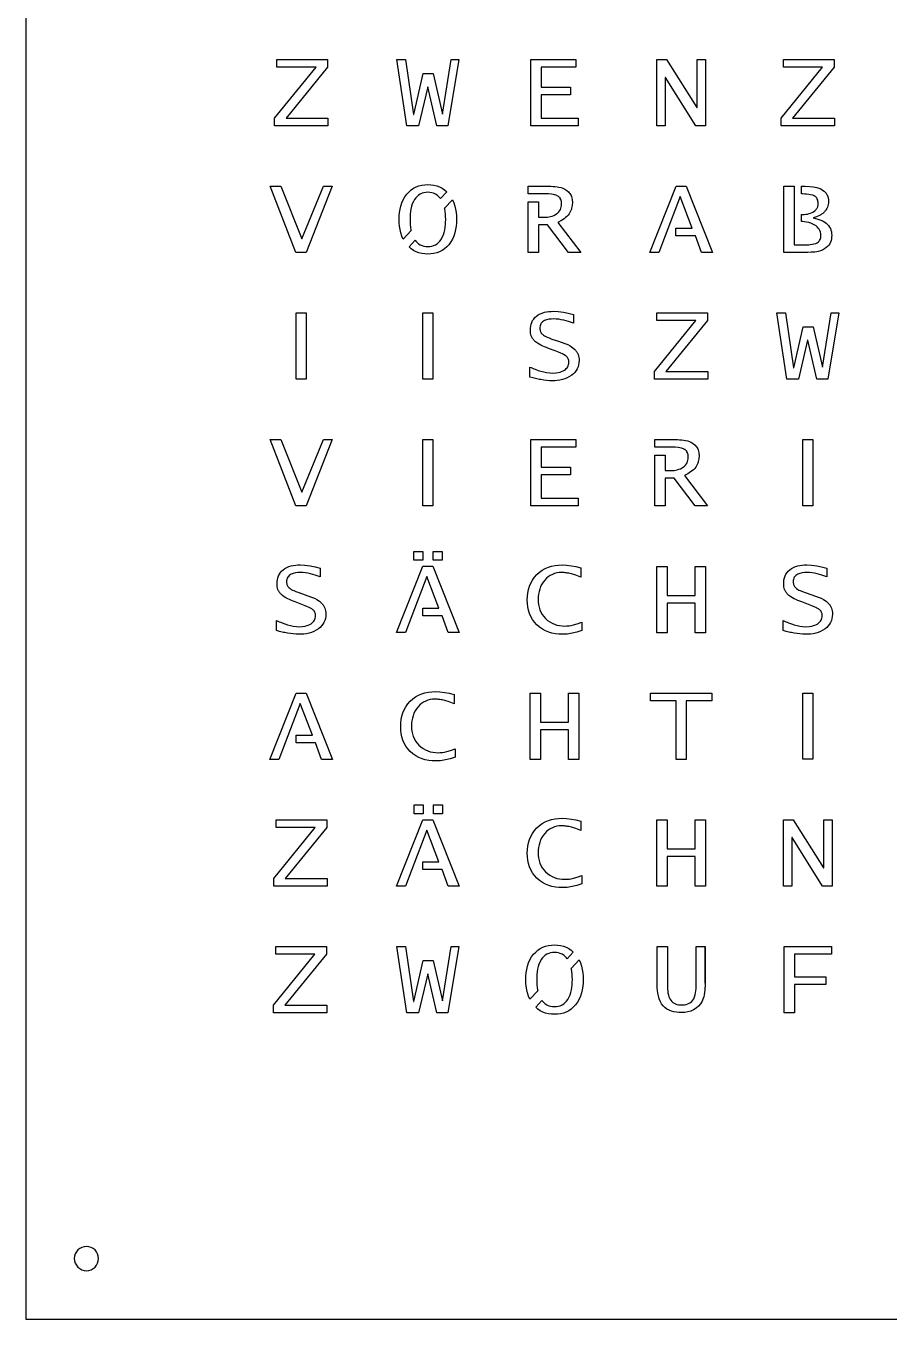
# Model space of a CAD drawing. Extents: x -337 to 6273, y 368 to 2065.
# Drawn here: x 1462.8 to 1676.5, y 1392.3 to 1712.5 of the extents above; entities that cross this region are included whole.
import ezdxf

# ---------------------------------------------------------------- set-up
doc = ezdxf.new("R2010")
doc.units = 0
doc.header["$LTSCALE"] = 100
doc.layers.add('EBENE_1', color=1, linetype='CONTINUOUS')

msp = doc.modelspace()

# ---------------------------------------------------------------- linework, layer by layer
at = {"layer": 'EBENE_1', "color": 7}
for points in [[(1912.756963, 1842.293256), (1462.756963, 1842.293256), (1462.756963, 1392.293256), (1912.756963, 1392.293256), (1912.756963, 1842.293256)], [(1531.200824, 1704.184165), (1537.457877, 1704.184165), (1537.457877, 1702.292349), (1527.180715, 1689.675981), (1537.560138, 1689.675981), (1537.560138, 1687.784165), (1524.317425, 1687.784165), (1524.317425, 1689.675981), (1534.607371, 1702.292349), (1524.94377, 1702.292349), (1524.94377, 1704.184165), (1531.200824, 1704.184165)], [(1557.067967, 1687.784165), (1554.626502, 1704.184165), (1556.773969, 1704.184165), (1558.768045, 1690.557977), (1558.812784, 1690.557977), (1561.171163, 1700.720097), (1563.599846, 1700.720097), (1565.926268, 1690.711367), (1565.958225, 1690.711367), (1568.060953, 1704.184165), (1569.978334, 1704.184165), (1567.281218, 1687.784165), (1564.545754, 1687.784165), (1562.283244, 1697.409419), (1562.257679, 1697.409419), (1559.982387, 1687.784165), (1557.067967, 1687.784165)], [(1587.830824, 1687.784165), (1587.830824, 1704.184165), (1598.913287, 1704.184165), (1598.913287, 1702.292349), (1590.348985, 1702.292349), (1590.348985, 1697.319941), (1597.609468, 1697.319941), (1597.609468, 1695.428125), (1590.348985, 1695.428125), (1590.348985, 1689.675981), (1599.501284, 1689.675981), (1599.501284, 1687.784165), (1587.830824, 1687.784165)], [(1619.034679, 1687.7586), (1619.034679, 1704.20973), (1621.424415, 1704.20973), (1628.941148, 1692.293806), (1628.966713, 1692.293806), (1628.966713, 1704.20973), (1631.024702, 1704.20973), (1631.024702, 1687.7586), (1628.698679, 1687.7586), (1621.131016, 1699.784774), (1621.092668, 1699.784774), (1621.092668, 1687.7586), (1619.034679, 1687.7586)], [(1656.655369, 1704.184165), (1662.912423, 1704.184165), (1662.912423, 1702.292349), (1652.63526, 1689.675981), (1663.014683, 1689.675981), (1663.014683, 1687.784165), (1649.771971, 1687.784165), (1649.771971, 1689.675981), (1660.061916, 1702.292349), (1650.398315, 1702.292349), (1650.398315, 1704.184165), (1656.655369, 1704.184165)], [(1529.603006, 1656.420529), (1523.237301, 1672.820529), (1525.897268, 1672.820529), (1531.136911, 1659.782337), (1536.494993, 1672.820529), (1538.640262, 1672.820529), (1532.133949, 1656.420529), (1529.603006, 1656.420529)], [(1565.267192, 1669.987031), (1564.950903, 1670.326041), (1564.572176, 1670.640867), (1564.167329, 1670.892877), (1563.734005, 1671.085671), (1563.258946, 1671.22439), (1562.802596, 1671.298586), (1562.296027, 1671.324972), (1561.789749, 1671.298608), (1561.333997, 1671.224505), (1560.859278, 1671.0858), (1560.426677, 1670.893073), (1560.022594, 1670.641019), (1559.644941, 1670.326166), (1559.329836, 1669.987119), (1559.030087, 1669.580155), (1558.726708, 1669.05185), (1558.457212, 1668.430204), (1558.270071, 1667.853296), (1558.112055, 1667.189853), (1558.011275, 1666.589691), (1557.9369, 1665.9147), (1557.899388, 1665.302783), (1557.88605, 1664.62692), (1557.899356, 1663.949236), (1557.936768, 1663.335905), (1558.011011, 1662.658997), (1558.111587, 1662.057512), (1558.15276, 1661.860944), (1556.216401, 1659.75627), (1555.888858, 1660.495806), (1555.617144, 1661.315593), (1555.43215, 1662.095112), (1555.29682, 1662.956195), (1555.226558, 1663.753419), (1555.201716, 1664.62692), (1555.226621, 1665.498767), (1555.297081, 1666.294772), (1555.43264, 1667.153893), (1555.617986, 1667.932125), (1555.889817, 1668.749801), (1556.217609, 1669.488141), (1556.639323, 1670.220139), (1557.127187, 1670.883974), (1557.63914, 1671.440201), (1558.177485, 1671.908294), (1558.786232, 1672.322511), (1559.437812, 1672.657645), (1560.108968, 1672.906615), (1560.840179, 1673.086464), (1561.537474, 1673.182767), (1562.302418, 1673.216788), (1563.067659, 1673.18274), (1563.765199, 1673.086362), (1564.496392, 1672.906454), (1565.167533, 1672.657421), (1565.81899, 1672.322281), (1566.427633, 1671.908076), (1566.965829, 1671.440071), (1565.433212, 1669.774235), (1565.267192, 1669.987031)], [(1632.756737, 1656.420529), (1630.090978, 1656.420529), (1628.542692, 1660.523725), (1623.749055, 1660.523724), (1623.749055, 1662.409239), (1627.789122, 1662.409239), (1624.780431, 1670.251238), (1621.047929, 1660.523725), (1619.473679, 1656.420529), (1617.302645, 1656.420529), (1623.77061, 1672.820529), (1626.288771, 1672.820529), (1632.756737, 1656.420529)], [(1564.572518, 1658.600437), (1564.951137, 1658.91524), (1565.267303, 1659.254161), (1565.568357, 1659.660903), (1565.873637, 1660.189879), (1566.144858, 1660.813094), (1566.332968, 1661.391264), (1566.491837, 1662.056747), (1566.593044, 1662.658406), (1566.667749, 1663.335479), (1566.705396, 1663.949008), (1566.718786, 1664.62692), (1566.705359, 1665.303119), (1566.6676, 1665.91532), (1566.592745, 1666.590525), (1566.49131, 1667.190897), (1566.450892, 1667.382176), (1568.387416, 1669.487766), (1568.715146, 1668.749472), (1568.986926, 1667.931855), (1569.172249, 1667.153627), (1569.307786, 1666.294512), (1569.378223, 1665.498625), (1569.403119, 1664.62692), (1569.37827, 1663.753277), (1569.307985, 1662.955935), (1569.172634, 1662.094846), (1568.987616, 1661.315323), (1568.71585, 1660.495476), (1568.388245, 1659.755893), (1567.965991, 1659.021892), (1567.477649, 1658.357084), (1566.965696, 1657.800857), (1566.427351, 1657.332764), (1565.818604, 1656.918547), (1565.167024, 1656.583413), (1564.495868, 1656.334443), (1563.764656, 1656.154594), (1563.067362, 1656.058291), (1562.302418, 1656.02427), (1561.537177, 1656.058318), (1560.839637, 1656.154696), (1560.108444, 1656.334604), (1559.437303, 1656.583637), (1558.785846, 1656.918777), (1558.177203, 1657.332982), (1557.639006, 1657.800987), (1559.167432, 1659.462848), (1559.329948, 1659.253804), (1559.645176, 1658.914667), (1560.022938, 1658.599791), (1560.427146, 1658.347736), (1560.859675, 1658.155111), (1561.334311, 1658.016483), (1561.789922, 1657.942432), (1562.296027, 1657.916086), (1562.802769, 1657.94249), (1563.259259, 1658.016738), (1563.734401, 1658.155532), (1564.167797, 1658.348429), (1564.572518, 1658.600437)], [(1532.197862, 1625.075074), (1529.679701, 1625.075074), (1529.679701, 1641.438711), (1532.197862, 1641.438711), (1532.197862, 1625.075074)], [(1563.561498, 1625.075074), (1561.043338, 1625.075074), (1561.043338, 1641.438711), (1563.561498, 1641.438711), (1563.561498, 1625.075074)], [(1625.291733, 1641.456893), (1631.548787, 1641.456893), (1631.548787, 1639.565076), (1621.271624, 1626.948709), (1631.651047, 1626.948709), (1631.651047, 1625.056893), (1618.408334, 1625.056893), (1618.408334, 1626.948709), (1628.69828, 1639.565076), (1619.034679, 1639.565076), (1619.034679, 1641.456893), (1625.291733, 1641.456893)], [(1651.158877, 1625.056893), (1648.717411, 1641.456893), (1650.864878, 1641.456893), (1652.858954, 1627.830704), (1652.903693, 1627.830704), (1655.262072, 1637.992824), (1657.690755, 1637.992824), (1660.017177, 1627.984094), (1660.049134, 1627.984094), (1662.151862, 1641.456893), (1664.069243, 1641.456893), (1661.372127, 1625.056893), (1658.636663, 1625.056893), (1656.374153, 1634.682146), (1656.348588, 1634.682146), (1654.073296, 1625.056893), (1651.158877, 1625.056893)], [(1529.603006, 1593.693256), (1523.237301, 1610.093256), (1525.897268, 1610.093256), (1531.136911, 1597.055064), (1536.494993, 1610.093256), (1538.640262, 1610.093256), (1532.133949, 1593.693256), (1529.603006, 1593.693256)], [(1563.561498, 1593.711438), (1561.043338, 1593.711438), (1561.043338, 1610.075074), (1563.561498, 1610.075074), (1563.561498, 1593.711438)], [(1587.830824, 1593.693256), (1587.830824, 1610.093256), (1598.913287, 1610.093256), (1598.913287, 1608.20144), (1590.348985, 1608.20144), (1590.348985, 1603.229032), (1597.609468, 1603.229032), (1597.609468, 1601.337216), (1590.348985, 1601.337216), (1590.348985, 1595.585072), (1599.501284, 1595.585072), (1599.501284, 1593.693256), (1587.830824, 1593.693256)], [(1657.652407, 1593.711438), (1655.134247, 1593.711438), (1655.134247, 1610.075074), (1657.652407, 1610.075074), (1657.652407, 1593.711438)], [(1558.841286, 1580.193812), (1558.841286, 1582.405192), (1561.052666, 1582.405192), (1561.052666, 1580.193812), (1558.841286, 1580.193812)], [(1563.643079, 1580.193812), (1563.643079, 1582.405192), (1565.854459, 1582.405192), (1565.854459, 1580.193812), (1563.643079, 1580.193812)], [(1570.029464, 1562.32962), (1567.363705, 1562.32962), (1565.81542, 1566.432815), (1561.021783, 1566.432815), (1561.021783, 1568.31833), (1565.061849, 1568.31833), (1562.053158, 1576.160329), (1558.320656, 1566.432815), (1556.746407, 1562.32962), (1554.575372, 1562.32962), (1561.043338, 1578.72962), (1563.561498, 1578.72962), (1570.029464, 1562.32962)], [(1619.04107, 1562.265983), (1619.04107, 1578.665983), (1621.559231, 1578.665983), (1621.559231, 1571.494978), (1628.500151, 1571.494978), (1628.500151, 1578.665983), (1631.018311, 1578.665983), (1631.018311, 1562.265983), (1628.500151, 1562.265983), (1628.500151, 1569.603162), (1621.559231, 1569.603162), (1621.559231, 1562.265983), (1619.04107, 1562.265983)], [(1538.665828, 1530.902347), (1536.000069, 1530.902347), (1534.451783, 1535.005543), (1529.658146, 1535.005543), (1529.658146, 1536.891057), (1533.698213, 1536.891057), (1530.689522, 1544.733056), (1526.95702, 1535.005543), (1525.38277, 1530.902347), (1523.211736, 1530.902347), (1529.679701, 1547.302347), (1532.197862, 1547.302347), (1538.665828, 1530.902347)], [(1587.677434, 1530.902347), (1587.677434, 1547.302347), (1590.195594, 1547.302347), (1590.195594, 1540.131342), (1597.136514, 1540.131342), (1597.136514, 1547.302347), (1599.654675, 1547.302347), (1599.654675, 1530.902347), (1597.136514, 1530.902347), (1597.136514, 1538.239526), (1590.195594, 1538.239526), (1590.195594, 1530.902347), (1587.677434, 1530.902347)], [(1623.764219, 1530.902347), (1623.764219, 1545.410531), (1617.462426, 1545.410531), (1617.462426, 1547.302347), (1632.596955, 1547.302347), (1632.596955, 1545.410531), (1626.28238, 1545.410531), (1626.28238, 1530.902347), (1623.764219, 1530.902347)], [(1657.652407, 1530.920529), (1655.134247, 1530.920529), (1655.134247, 1547.284165), (1657.652407, 1547.284165), (1657.652407, 1530.920529)], [(1558.906039, 1517.459097), (1558.906039, 1519.670476), (1561.117418, 1519.670476), (1561.117418, 1517.459097), (1558.906039, 1517.459097)], [(1563.707831, 1517.459097), (1563.707831, 1519.670476), (1565.919211, 1519.670476), (1565.919211, 1517.459097), (1563.707831, 1517.459097)], [(1530.938782, 1515.920529), (1537.276059, 1515.920529), (1537.276059, 1514.028713), (1526.998896, 1501.412345), (1537.37832, 1501.412345), (1537.37832, 1499.520529), (1524.135607, 1499.520529), (1524.135607, 1501.412345), (1534.425553, 1514.028713), (1524.761952, 1514.028713), (1524.761952, 1515.920529), (1530.938782, 1515.920529)], [(1570.029464, 1499.538711), (1567.363705, 1499.538711), (1565.81542, 1503.641906), (1561.021783, 1503.641906), (1561.021783, 1505.527421), (1565.061849, 1505.527421), (1562.053158, 1513.36942), (1558.320656, 1503.641906), (1556.746407, 1499.538711), (1554.575372, 1499.538711), (1561.043338, 1515.938711), (1563.561498, 1515.938711), (1570.029464, 1499.538711)], [(1619.04107, 1499.538711), (1619.04107, 1515.938711), (1621.559231, 1515.938711), (1621.559231, 1508.767705), (1628.500151, 1508.767705), (1628.500151, 1515.938711), (1631.018311, 1515.938711), (1631.018311, 1499.538711), (1628.500151, 1499.538711), (1628.500151, 1506.875889), (1621.559231, 1506.875889), (1621.559231, 1499.538711), (1619.04107, 1499.538711)], [(1650.398315, 1499.513146), (1650.398315, 1515.964276), (1652.788051, 1515.964276), (1660.304785, 1504.048351), (1660.33035, 1504.048351), (1660.33035, 1515.964276), (1662.388339, 1515.964276), (1662.388339, 1499.513146), (1660.062316, 1499.513146), (1652.494652, 1511.53932), (1652.456304, 1511.53932), (1652.456304, 1499.513146), (1650.398315, 1499.513146)], [(1530.938782, 1484.556893), (1537.195835, 1484.556893), (1537.195835, 1482.665076), (1526.918672, 1470.048709), (1537.298096, 1470.048709), (1537.298096, 1468.156893), (1524.055383, 1468.156893), (1524.055383, 1470.048709), (1534.345329, 1482.665076), (1524.681728, 1482.665076), (1524.681728, 1484.556893), (1530.938782, 1484.556893)], [(1557.067967, 1468.175074), (1554.626502, 1484.575074), (1556.773969, 1484.575074), (1558.768045, 1470.948886), (1558.812784, 1470.948886), (1561.171163, 1481.111006), (1563.599846, 1481.111006), (1565.926268, 1471.102276), (1565.958225, 1471.102276), (1568.060953, 1484.575074), (1569.978334, 1484.575074), (1567.281218, 1468.175074), (1564.545754, 1468.175074), (1562.283244, 1477.800328), (1562.257679, 1477.800328), (1559.982387, 1468.175074), (1557.067967, 1468.175074)], [(1596.630828, 1481.741576), (1596.314539, 1482.080586), (1595.935813, 1482.395413), (1595.530966, 1482.647422), (1595.097642, 1482.840217), (1594.622583, 1482.978935), (1594.166233, 1483.053132), (1593.659663, 1483.079517), (1593.153385, 1483.053153), (1592.697633, 1482.979051), (1592.222914, 1482.840346), (1591.790313, 1482.647619), (1591.386231, 1482.395564), (1591.008577, 1482.080711), (1590.693473, 1481.741665), (1590.393724, 1481.3347), (1590.090344, 1480.806395), (1589.820848, 1480.18475), (1589.633708, 1479.607842), (1589.475691, 1478.944399), (1589.374911, 1478.344237), (1589.300536, 1477.669245), (1589.263025, 1477.057328), (1589.249686, 1476.381466), (1589.262993, 1475.703782), (1589.300405, 1475.09045), (1589.374647, 1474.413542), (1589.475223, 1473.812058), (1589.516397, 1473.61549), (1587.580037, 1471.510816), (1587.252494, 1472.250352), (1586.980781, 1473.070139), (1586.795786, 1473.849658), (1586.660457, 1474.71074), (1586.590194, 1475.507964), (1586.565353, 1476.381466), (1586.590258, 1477.253313), (1586.660718, 1478.049318), (1586.796276, 1478.908438), (1586.981622, 1479.68667), (1587.253453, 1480.504346), (1587.581246, 1481.242686), (1588.002959, 1481.974684), (1588.490823, 1482.638519), (1589.002776, 1483.194746), (1589.541121, 1483.662839), (1590.149868, 1484.077056), (1590.801448, 1484.41219), (1591.472604, 1484.661161), (1592.203816, 1484.841009), (1592.90111, 1484.937312), (1593.666054, 1484.971333), (1594.431295, 1484.937285), (1595.128835, 1484.840907), (1595.860028, 1484.661), (1596.531169, 1484.411967), (1597.182627, 1484.076827), (1597.791269, 1483.662621), (1598.329466, 1483.194617), (1596.796849, 1481.52878), (1596.630828, 1481.741576)], [(1650.558097, 1468.175074), (1650.558097, 1484.575074), (1662.228557, 1484.575074), (1662.228557, 1482.683258), (1653.076258, 1482.683258), (1653.076258, 1477.033375), (1660.88639, 1477.033375), (1660.88639, 1475.141559), (1653.076258, 1475.141559), (1653.076258, 1468.175074), (1650.558097, 1468.175074)], [(1595.936155, 1470.354983), (1596.314774, 1470.669786), (1596.63094, 1471.008706), (1596.931993, 1471.415448), (1597.237273, 1471.944425), (1597.508495, 1472.567639), (1597.696605, 1473.145809), (1597.855473, 1473.811293), (1597.956681, 1474.412951), (1598.031385, 1475.090025), (1598.069032, 1475.703553), (1598.082422, 1476.381466), (1598.068995, 1477.057664), (1598.031237, 1477.669865), (1597.956381, 1478.34507), (1597.854946, 1478.945442), (1597.814528, 1479.136722), (1599.751053, 1481.242311), (1600.078783, 1480.504018), (1600.350562, 1479.6864), (1600.535885, 1478.908172), (1600.671422, 1478.049058), (1600.741859, 1477.25317), (1600.766756, 1476.381466), (1600.741906, 1475.507822), (1600.671621, 1474.710481), (1600.53627, 1473.849391), (1600.351252, 1473.069868), (1600.079487, 1472.250022), (1599.751881, 1471.510438), (1599.329627, 1470.776438), (1598.841286, 1470.111629), (1598.329332, 1469.555402), (1597.790988, 1469.087309), (1597.18224, 1468.673092), (1596.53066, 1468.337959), (1595.859505, 1468.088988), (1595.128293, 1467.90914), (1594.430999, 1467.812837), (1593.666054, 1467.778816), (1592.900814, 1467.812864), (1592.203273, 1467.909241), (1591.472081, 1468.089149), (1590.80094, 1468.338182), (1590.149482, 1468.673322), (1589.540839, 1469.087527), (1589.002643, 1469.555532), (1590.531068, 1471.217393), (1590.693585, 1471.008349), (1591.008812, 1470.669213), (1591.386574, 1470.354336), (1591.790782, 1470.102281), (1592.223312, 1469.909657), (1592.697948, 1469.771028), (1593.153558, 1469.696977), (1593.659663, 1469.670632), (1594.166405, 1469.697035), (1594.622896, 1469.771283), (1595.098038, 1469.910077), (1595.531433, 1470.102974), (1595.936155, 1470.354983)]]:
    msp.add_lwpolyline(points, close=True, dxfattribs=at)
for points in [[(1591.952854, 1663.246406), (1589.677562, 1663.246406), (1589.677562, 1656.420529), (1587.154089, 1656.420529), (1587.154089, 1668.941915), (1589.677562, 1668.941915), (1589.677562, 1665.138222), (1591.006946, 1665.138222), (1591.933026, 1665.18986), (1592.694251, 1665.326975), (1593.118429, 1665.452806), (1593.497523, 1665.603669), (1593.883781, 1665.804527), (1594.228147, 1666.034997), (1594.506623, 1666.268934), (1594.739837, 1666.512737), (1594.952769, 1666.796339), (1595.123908, 1667.097258), (1595.254377, 1667.414919), (1595.348232, 1667.759633), (1595.398991, 1668.091671), (1595.416923, 1668.45629), (1595.406246, 1668.756173), (1595.376904, 1669.017588), (1595.315835, 1669.31069), (1595.233509, 1669.56), (1595.104968, 1669.822544, 0.041184), (1594.949863, 1670.042832, 0.043664), (1594.754633, 1670.238977, 0.042429), (1594.522145, 1670.40343, 0.042304), (1594.206018, 1670.554693), (1593.737309, 1670.700398), (1593.370759, 1670.777173), (1592.907981, 1670.844367), (1592.18581, 1670.904643), (1591.22425, 1670.928713), (1589.677562, 1670.928713), (1587.159402, 1670.928713), (1587.159402, 1672.820529), (1591.748334, 1672.820529), (1592.28255, 1672.816164), (1592.75594, 1672.804061), (1593.297647, 1672.778639), (1593.760165, 1672.744734), (1594.31513, 1672.684619), (1594.757156, 1672.615949), (1595.335238, 1672.483452), (1595.723704, 1672.347575), (1596.264337, 1672.08716), (1596.707762, 1671.803215), (1597.148174, 1671.421971, -0.042775), (1597.494658, 1671.00396, -0.043941), (1597.767164, 1670.526676, -0.041965), (1597.962881, 1669.985605), (1598.064383, 1669.467177), (1598.101257, 1668.870724), (1598.051493, 1668.065161), (1597.915657, 1667.374234, -0.043727), (1597.647625, 1666.645058, -0.04638), (1597.275784, 1666.013826), (1597.018096, 1665.691158), (1596.695296, 1665.355646), (1596.385988, 1665.080363), (1596.01942, 1664.794242), (1595.359234, 1664.354101), (1594.515954, 1663.885533), (1600.17802, 1656.420529), (1597.129783, 1656.420529), (1591.952854, 1663.246406)], [(1658.92434, 1668.133538), (1658.956226, 1668.563943), (1658.943935, 1668.8639), (1658.910278, 1669.123656), (1658.840199, 1669.413503), (1658.745393, 1669.65924, 0.041883), (1658.602343, 1669.908225, 0.043934), (1658.427425, 1670.118865, 0.042899), (1658.221044, 1670.294195), (1657.971971, 1670.442976, 0.040387), (1657.615763, 1670.584305), (1657.051627, 1670.724627), (1656.631869, 1670.793456), (1656.09463, 1670.854077), (1655.652682, 1670.887487), (1655.130452, 1670.91261), (1654.826469, 1670.923283), (1654.826469, 1672.818032), (1655.760591, 1672.820529), (1656.833511, 1672.783928), (1657.710812, 1672.687315), (1658.220818, 1672.594675), (1658.667798, 1672.485132), (1659.162068, 1672.324817), (1659.582959, 1672.146067), (1660.033667, 1671.894899), (1660.404986, 1671.621008), (1660.758521, 1671.270129, -0.04114), (1661.039628, 1670.882913, -0.040138), (1661.251924, 1670.460253), (1661.405423, 1669.980837), (1661.484213, 1669.528257), (1661.512735, 1669.011332, -0.045085), (1661.448136, 1668.296372, -0.048713), (1661.266018, 1667.657183, -0.049106), (1660.962141, 1667.06345, -0.045776), (1660.522088, 1666.499562, -0.044137), (1659.955071, 1665.993739, -0.040199), (1659.248388, 1665.550831), (1658.57148, 1665.250896), (1657.754668, 1664.997614), (1658.665616, 1664.773598), (1659.411575, 1664.520159), (1659.827114, 1664.341883), (1660.193402, 1664.155829), (1660.578768, 1663.922286), (1660.911045, 1663.679687), (1661.243466, 1663.383232), (1661.522654, 1663.07339), (1661.773456, 1662.718911), (1661.975743, 1662.341734), (1662.128111, 1661.948695), (1662.237922, 1661.522047), (1662.297136, 1661.112809), (1662.318035, 1660.664332), (1662.29905, 1660.214429), (1662.24553, 1659.806737), (1662.143994, 1659.374667), (1662.00402, 1658.982125), (1661.81125, 1658.595286), (1661.573971, 1658.238735), (1661.300434, 1657.920509), (1660.975868, 1657.622088, -0.124507), (1658.994574, 1656.657006), (1658.623667, 1656.590279), (1658.107204, 1656.526091), (1657.704311, 1656.490923), (1657.212276, 1656.460363), (1656.427703, 1656.431748), (1655.415463, 1656.420529), (1650.468619, 1656.420529), (1650.468619, 1672.820529), (1652.98678, 1672.820529), (1652.98678, 1665.726219), (1652.98678, 1658.312345), (1655.262072, 1658.312345), (1655.726936, 1658.317066), (1656.137961, 1658.330137), (1656.609057, 1658.35769), (1657.010049, 1658.394415), (1657.490946, 1658.459708), (1657.872463, 1658.534307), (1658.363359, 1658.676514), (1658.694184, 1658.823647), (1658.932569, 1658.978909, 0.041793), (1659.131077, 1659.16007, 0.042011), (1659.29699, 1659.372288), (1659.433009, 1659.621342), (1659.523135, 1659.865247), (1659.589697, 1660.150788), (1659.621959, 1660.40768), (1659.633701, 1660.70268), (1659.607599, 1661.10347), (1659.533467, 1661.468932), (1659.402737, 1661.832071), (1659.217984, 1662.173628), (1658.996591, 1662.471678), (1658.716062, 1662.761126), (1658.433587, 1662.992908), (1658.093405, 1663.220841), (1657.637601, 1663.465114), (1657.113428, 1663.681301), (1656.622352, 1663.835206), (1656.06658, 1663.964622), (1655.056963, 1664.093256), (1654.826605, 1664.093952), (1654.826605, 1665.793952), (1655.056963, 1665.793256), (1655.499937, 1665.813878), (1655.928369, 1665.874422), (1656.306438, 1665.946006), (1656.729399, 1666.051186), (1657.091312, 1666.167963), (1657.495706, 1666.337727), (1657.827147, 1666.520033), (1658.174702, 1666.77566, 0.041938), (1658.444551, 1667.049454, 0.047591), (1658.67417, 1667.385662, 0.047506), (1658.836429, 1667.759852, 0.041602), (1658.92434, 1668.133538)], [(1598.389203, 1641.073416), (1598.389203, 1638.887602), (1597.099573, 1639.339148), (1595.966134, 1639.648465), (1595.319182, 1639.782751), (1594.718864, 1639.876395), (1594.061423, 1639.940983), (1593.455142, 1639.961335), (1592.814125, 1639.938901), (1592.290672, 1639.879727), (1591.65182, 1639.735465, 0.042851), (1591.175346, 1639.548099), (1590.908809, 1639.394986), (1590.688968, 1639.227676), (1590.481997, 1639.015636, 0.040795), (1590.316977, 1638.780935), (1590.193695, 1638.527519), (1590.104399, 1638.239752), (1590.058729, 1637.969192), (1590.042204, 1637.660478, 0.045664), (1590.083109, 1637.213519, 0.052241), (1590.194208, 1636.836989, 0.057912), (1590.393543, 1636.478102, 0.055266), (1590.681331, 1636.158529), (1590.902324, 1635.983669), (1591.222957, 1635.778767), (1591.484939, 1635.635778), (1591.812482, 1635.476761), (1592.343577, 1635.249996), (1593.046101, 1634.988927), (1594.656701, 1634.426495), (1596.190606, 1633.902411), (1596.936467, 1633.603745), (1597.549255, 1633.289204), (1598.211334, 1632.843135), (1598.72239, 1632.376324, -0.048368), (1599.184986, 1631.774142, -0.050395), (1599.507091, 1631.120207, -0.046953), (1599.690769, 1630.438364, -0.042351), (1599.756935, 1629.658607), (1599.728945, 1629.109207), (1599.649577, 1628.607715), (1599.504185, 1628.090715), (1599.301608, 1627.611905), (1599.039429, 1627.162816), (1598.712483, 1626.736824), (1598.358477, 1626.37311), (1597.935423, 1626.021974), (1597.411528, 1625.673657), (1596.827839, 1625.370509), (1596.252763, 1625.140922), (1595.612567, 1624.949719), (1595.010633, 1624.82101), (1594.345301, 1624.726728), (1593.731109, 1624.677891), (1593.058884, 1624.660634), (1592.421629, 1624.679458), (1591.670129, 1624.742754), (1591.023967, 1624.825623), (1590.29072, 1624.94575), (1589.958172, 1625.008125), (1589.607426, 1625.078696), (1589.275481, 1625.149685), (1588.927102, 1625.22828), (1588.27979, 1625.384519), (1587.575174, 1625.568194), (1587.575174, 1628.06079), (1587.914679, 1627.910486), (1588.240666, 1627.771242), (1588.584582, 1627.630027), (1588.913666, 1627.500682), (1589.633653, 1627.239074), (1590.284554, 1627.03067), (1591.033259, 1626.82898), (1591.695115, 1626.690201), (1592.470105, 1626.584197), (1593.135579, 1626.55245), (1593.982303, 1626.594236), (1594.681205, 1626.705376), (1595.074162, 1626.807995), (1595.424913, 1626.930637), (1595.790276, 1627.09742), (1596.113911, 1627.287446), (1596.365077, 1627.471381), (1596.574172, 1627.659772), (1596.77572, 1627.888977), (1596.935819, 1628.127378), (1597.064879, 1628.391893), (1597.156798, 1628.675199), (1597.207961, 1628.955277), (1597.225992, 1629.262349, 0.046553), (1597.183902, 1629.713433, 0.053921), (1597.070545, 1630.08808, 0.060677), (1596.864971, 1630.444836, 0.057849), (1596.567691, 1630.757906), (1596.326993, 1630.935386), (1595.934988, 1631.167947), (1595.638085, 1631.320569), (1595.255806, 1631.499192), (1594.657413, 1631.752694), (1593.851401, 1632.061725), (1592.164106, 1632.675287), (1591.669286, 1632.865036), (1591.230041, 1633.045641), (1590.740536, 1633.26354), (1590.320138, 1633.468347), (1589.840293, 1633.728582), (1589.450858, 1633.968495), (1588.996963, 1634.297812), (1588.668081, 1634.592668, -0.055874), (1588.225549, 1635.150657, -0.055167), (1587.912706, 1635.800523, -0.045584), (1587.750497, 1636.442941), (1587.690216, 1637.213089), (1587.711102, 1637.720438), (1587.769839, 1638.17855), (1587.88229, 1638.666926), (1588.036967, 1639.107981), (1588.25266, 1639.545956), (1588.517599, 1639.946455), (1588.82619, 1640.305205), (1589.192165, 1640.63881), (1589.635451, 1640.954149), (1590.140812, 1641.229238), (1590.635014, 1641.432549), (1591.195256, 1641.602613), (1591.715302, 1641.714332), (1592.297557, 1641.796496), (1592.829489, 1641.838296), (1593.416795, 1641.853151), (1594.589666, 1641.801632), (1595.926756, 1641.632221), (1597.090242, 1641.403982), (1598.389203, 1641.073416)], [(1623.316491, 1600.519133), (1621.041198, 1600.519133), (1621.041198, 1593.693256), (1618.517725, 1593.693256), (1618.517725, 1606.214642), (1621.041198, 1606.214642), (1621.041198, 1602.410949), (1622.370583, 1602.410949), (1623.296663, 1602.462587), (1624.057888, 1602.599703), (1624.482065, 1602.725533), (1624.861159, 1602.876396), (1625.247417, 1603.077254), (1625.591783, 1603.307724), (1625.87026, 1603.541661), (1626.103474, 1603.785464), (1626.316405, 1604.069067), (1626.487545, 1604.369985), (1626.618014, 1604.687647), (1626.711868, 1605.03236), (1626.762627, 1605.364398), (1626.780559, 1605.729017), (1626.769883, 1606.028901), (1626.74054, 1606.290315), (1626.679472, 1606.583418), (1626.597146, 1606.832727), (1626.468604, 1607.095271, 0.041184), (1626.3135, 1607.31556, 0.043664), (1626.118269, 1607.511704, 0.042429), (1625.885781, 1607.676158, 0.042304), (1625.569654, 1607.82742), (1625.100945, 1607.973125), (1624.734395, 1608.049901), (1624.271617, 1608.117094), (1623.549447, 1608.177371), (1622.587886, 1608.20144), (1621.041198, 1608.20144), (1618.523038, 1608.20144), (1618.523038, 1610.093256), (1623.11197, 1610.093256), (1623.646186, 1610.088891), (1624.119577, 1610.076788), (1624.661283, 1610.051367), (1625.123801, 1610.017462), (1625.678766, 1609.957346), (1626.120793, 1609.888676), (1626.698874, 1609.756179), (1627.08734, 1609.620302), (1627.627973, 1609.359887), (1628.071398, 1609.075942), (1628.51181, 1608.694698, -0.042775), (1628.858295, 1608.276687, -0.043941), (1629.1308, 1607.799403, -0.041965), (1629.326518, 1607.258333), (1629.42802, 1606.739904), (1629.464893, 1606.143451), (1629.415129, 1605.337888), (1629.279294, 1604.646961, -0.043727), (1629.011261, 1603.917786, -0.04638), (1628.63942, 1603.286553), (1628.381732, 1602.963885), (1628.058933, 1602.628373), (1627.749624, 1602.35309), (1627.383057, 1602.066969), (1626.72287, 1601.626828), (1625.87959, 1601.15826), (1631.541656, 1593.693256), (1628.49342, 1593.693256), (1623.316491, 1600.519133)], [(1535.66193, 1578.282507), (1535.66193, 1576.096693), (1534.372301, 1576.548239), (1533.238861, 1576.857556), (1532.591909, 1576.991841), (1531.991592, 1577.085486), (1531.33415, 1577.150074), (1530.72787, 1577.170426), (1530.086853, 1577.147992), (1529.563399, 1577.088818), (1528.924547, 1576.944556, 0.042851), (1528.448073, 1576.757189), (1528.181536, 1576.604077), (1527.961695, 1576.436767), (1527.754724, 1576.224727, 0.040795), (1527.589704, 1575.990026), (1527.466422, 1575.73661), (1527.377126, 1575.448842), (1527.331457, 1575.178282), (1527.314931, 1574.869569, 0.045664), (1527.355837, 1574.42261, 0.052241), (1527.466935, 1574.04608, 0.057912), (1527.66627, 1573.687193, 0.055266), (1527.954058, 1573.36762), (1528.175051, 1573.19276), (1528.495684, 1572.987858), (1528.757667, 1572.844869), (1529.085209, 1572.685852), (1529.616304, 1572.459087), (1530.318828, 1572.198018), (1531.929428, 1571.635586), (1533.463333, 1571.111502), (1534.209195, 1570.812836), (1534.821983, 1570.498295), (1535.484062, 1570.052226), (1535.995117, 1569.585415, -0.048368), (1536.457713, 1568.983233, -0.050395), (1536.779818, 1568.329297, -0.046953), (1536.963497, 1567.647455, -0.042351), (1537.029662, 1566.867698), (1537.001672, 1566.318298), (1536.922305, 1565.816806), (1536.776912, 1565.299806), (1536.574335, 1564.820995), (1536.312156, 1564.371907), (1535.985211, 1563.945915), (1535.631204, 1563.582201), (1535.20815, 1563.231065), (1534.684255, 1562.882748), (1534.100566, 1562.5796), (1533.52549, 1562.350013), (1532.885294, 1562.15881), (1532.28336, 1562.030101), (1531.618028, 1561.935819), (1531.003836, 1561.886982), (1530.331611, 1561.869725), (1529.694356, 1561.888549), (1528.942856, 1561.951845), (1528.296695, 1562.034714), (1527.563447, 1562.154841), (1527.230899, 1562.217216), (1526.880153, 1562.287787), (1526.548208, 1562.358776), (1526.19983, 1562.437371), (1525.552517, 1562.593609), (1524.847901, 1562.777285), (1524.847901, 1565.269881), (1525.187407, 1565.119577), (1525.513393, 1564.980333), (1525.857309, 1564.839118), (1526.186393, 1564.709773), (1526.90638, 1564.448165), (1527.557281, 1564.239761), (1528.305987, 1564.038071), (1528.967842, 1563.899292), (1529.742832, 1563.793288), (1530.408306, 1563.761541), (1531.25503, 1563.803327), (1531.953933, 1563.914466), (1532.346889, 1564.017086), (1532.69764, 1564.139728), (1533.063004, 1564.306511), (1533.386638, 1564.496537), (1533.637804, 1564.680472), (1533.846899, 1564.868863), (1534.048447, 1565.098068), (1534.208546, 1565.336469), (1534.337606, 1565.600984), (1534.429525, 1565.88429), (1534.480688, 1566.164368), (1534.498719, 1566.471439, 0.046553), (1534.45663, 1566.922524, 0.053921), (1534.343272, 1567.297171, 0.060677), (1534.137699, 1567.653927, 0.057849), (1533.840418, 1567.966997), (1533.59972, 1568.144476), (1533.207716, 1568.377038), (1532.910812, 1568.52966), (1532.528533, 1568.708283), (1531.93014, 1568.961785), (1531.124128, 1569.270816), (1529.436833, 1569.884378), (1528.942013, 1570.074127), (1528.502769, 1570.254732), (1528.013263, 1570.472631), (1527.592865, 1570.677437), (1527.113021, 1570.937673), (1526.723585, 1571.177586), (1526.26969, 1571.506903), (1525.940808, 1571.801759, -0.055874), (1525.498277, 1572.359748, -0.055167), (1525.185434, 1573.009614, -0.045584), (1525.023224, 1573.652032), (1524.962944, 1574.42218), (1524.983829, 1574.929529), (1525.042566, 1575.38764), (1525.155017, 1575.876017), (1525.309694, 1576.317072), (1525.525387, 1576.755047), (1525.790326, 1577.155546), (1526.098917, 1577.514296), (1526.464892, 1577.847901), (1526.908178, 1578.16324), (1527.41354, 1578.438329), (1527.907742, 1578.641639), (1528.467983, 1578.811704), (1528.98803, 1578.923423), (1529.570284, 1579.005587), (1530.102216, 1579.047387), (1530.689522, 1579.062242), (1531.862393, 1579.010723), (1533.199483, 1578.841312), (1534.36297, 1578.613073), (1535.66193, 1578.282507)], [(1600.396062, 1562.777285), (1599.177094, 1562.388082), (1598.049113, 1562.118103), (1596.792555, 1561.929299), (1595.628174, 1561.869725), (1594.729686, 1561.902163), (1593.907005, 1561.994165), (1593.033342, 1562.167737), (1592.233573, 1562.406642), (1591.42541, 1562.741136), (1590.679526, 1563.149604), (1589.980471, 1563.639858), (1589.326382, 1564.215321), (1588.744313, 1564.851537), (1588.249833, 1565.527377), (1587.831603, 1566.257546), (1587.490117, 1567.044916), (1587.243592, 1567.831364), (1587.06479, 1568.688426), (1586.969593, 1569.49856), (1586.936046, 1570.382897), (1586.969373, 1571.278915), (1587.064028, 1572.100978), (1587.241546, 1572.97037), (1587.48627, 1573.769146), (1587.825624, 1574.570811), (1588.240872, 1575.314684), (1588.733958, 1576.007175), (1589.313599, 1576.659125), (1589.956381, 1577.243144), (1590.637556, 1577.739264), (1591.373764, 1578.159914), (1592.165787, 1578.503215), (1592.958238, 1578.751878), (1593.820156, 1578.93212), (1594.636276, 1579.028359), (1595.525914, 1579.062242), (1596.656077, 1579.013808), (1597.877786, 1578.860287), (1598.984808, 1578.638976), (1600.178759, 1578.320855), (1600.178759, 1576.007215), (1598.970914, 1576.502871), (1597.872918, 1576.843724, 0.030009), (1596.6045, 1577.092914, 0.033509), (1595.449219, 1577.170426), (1594.836941, 1577.142121), (1594.271898, 1577.061338), (1593.688835, 1576.914392), (1593.144352, 1576.709888), (1592.623183, 1576.442235), (1592.126842, 1576.110362), (1591.688016, 1575.741817), (1591.262937, 1575.304175), (1590.86057, 1574.797233), (1590.51656, 1574.258828), (1590.231525, 1573.692653), (1589.997883, 1573.083896), (1589.830136, 1572.482954), (1589.70844, 1571.832024), (1589.643253, 1571.216327), (1589.62038, 1570.54907), (1589.646919, 1569.867207), (1589.722477, 1569.239484), (1589.862791, 1568.580139), (1590.056723, 1567.970681), (1590.321566, 1567.365533), (1590.646645, 1566.79922), (1591.026453, 1566.277234), (1591.473849, 1565.781182), (1591.970002, 1565.333704), (1592.492101, 1564.95384), (1593.058486, 1564.628755), (1593.663718, 1564.363918), (1594.273169, 1564.170028), (1594.932507, 1564.029752), (1595.560067, 1563.954237), (1596.241736, 1563.927714), (1596.74728, 1563.945715), (1597.306954, 1564.00367), (1597.808775, 1564.085288), (1598.357615, 1564.20277), (1599.301986, 1564.464663), (1600.396062, 1564.848057), (1600.396062, 1562.777285)], [(1661.116476, 1578.282507), (1661.116476, 1576.096693), (1659.826846, 1576.548239), (1658.693407, 1576.857556), (1658.046455, 1576.991841), (1657.446137, 1577.085486), (1656.788696, 1577.150074), (1656.182415, 1577.170426), (1655.541398, 1577.147992), (1655.017945, 1577.088818), (1654.379093, 1576.944556, 0.042851), (1653.902619, 1576.757189), (1653.636081, 1576.604077), (1653.416241, 1576.436767), (1653.209269, 1576.224727, 0.040795), (1653.04425, 1575.990026), (1652.920968, 1575.73661), (1652.831672, 1575.448842), (1652.786002, 1575.178282), (1652.769477, 1574.869569, 0.045664), (1652.810382, 1574.42261, 0.052241), (1652.921481, 1574.04608, 0.057912), (1653.120816, 1573.687193, 0.055266), (1653.408604, 1573.36762), (1653.629597, 1573.19276), (1653.95023, 1572.987858), (1654.212212, 1572.844869), (1654.539755, 1572.685852), (1655.07085, 1572.459087), (1655.773374, 1572.198018), (1657.383974, 1571.635586), (1658.917879, 1571.111502), (1659.66374, 1570.812836), (1660.276528, 1570.498295), (1660.938607, 1570.052226), (1661.449663, 1569.585415, -0.048368), (1661.912258, 1568.983233, -0.050395), (1662.234363, 1568.329297, -0.046953), (1662.418042, 1567.647455, -0.042351), (1662.484208, 1566.867698), (1662.456218, 1566.318298), (1662.37685, 1565.816806), (1662.231457, 1565.299806), (1662.028881, 1564.820995), (1661.766701, 1564.371907), (1661.439756, 1563.945915), (1661.08575, 1563.582201), (1660.662696, 1563.231065), (1660.138801, 1562.882748), (1659.555112, 1562.5796), (1658.980035, 1562.350013), (1658.33984, 1562.15881), (1657.737905, 1562.030101), (1657.072573, 1561.935819), (1656.458382, 1561.886982), (1655.786156, 1561.869725), (1655.148902, 1561.888549), (1654.397401, 1561.951845), (1653.75124, 1562.034714), (1653.017992, 1562.154841), (1652.685444, 1562.217216), (1652.334699, 1562.287787), (1652.002753, 1562.358776), (1651.654375, 1562.437371), (1651.007062, 1562.593609), (1650.302446, 1562.777285), (1650.302446, 1565.269881), (1650.641952, 1565.119577), (1650.967939, 1564.980333), (1651.311855, 1564.839118), (1651.640939, 1564.709773), (1652.360925, 1564.448165), (1653.011826, 1564.239761), (1653.760532, 1564.038071), (1654.422388, 1563.899292), (1655.197378, 1563.793288), (1655.862852, 1563.761541), (1656.709575, 1563.803327), (1657.408478, 1563.914466), (1657.801434, 1564.017086), (1658.152185, 1564.139728), (1658.517549, 1564.306511), (1658.841184, 1564.496537), (1659.09235, 1564.680472), (1659.301444, 1564.868863), (1659.502993, 1565.098068), (1659.663092, 1565.336469), (1659.792152, 1565.600984), (1659.884071, 1565.88429), (1659.935233, 1566.164368), (1659.953265, 1566.471439, 0.046553), (1659.911175, 1566.922524, 0.053921), (1659.797818, 1567.297171, 0.060677), (1659.592244, 1567.653927, 0.057849), (1659.294964, 1567.966997), (1659.054265, 1568.144476), (1658.662261, 1568.377038), (1658.365358, 1568.52966), (1657.983079, 1568.708283), (1657.384686, 1568.961785), (1656.578674, 1569.270816), (1654.891378, 1569.884378), (1654.396558, 1570.074127), (1653.957314, 1570.254732), (1653.467809, 1570.472631), (1653.047411, 1570.677437), (1652.567566, 1570.937673), (1652.178131, 1571.177586), (1651.724236, 1571.506903), (1651.395354, 1571.801759, -0.055874), (1650.952822, 1572.359748, -0.055167), (1650.639979, 1573.009614, -0.045584), (1650.47777, 1573.652032), (1650.417489, 1574.42218), (1650.438374, 1574.929529), (1650.497111, 1575.38764), (1650.609563, 1575.876017), (1650.76424, 1576.317072), (1650.979932, 1576.755047), (1651.244871, 1577.155546), (1651.553463, 1577.514296), (1651.919438, 1577.847901), (1652.362723, 1578.16324), (1652.868085, 1578.438329), (1653.362287, 1578.641639), (1653.922529, 1578.811704), (1654.442575, 1578.923423), (1655.02483, 1579.005587), (1655.556762, 1579.047387), (1656.144067, 1579.062242), (1657.316938, 1579.010723), (1658.654029, 1578.841312), (1659.817515, 1578.613073), (1661.116476, 1578.282507)], [(1569.032426, 1531.413649), (1567.813457, 1531.024445), (1566.685477, 1530.754467), (1565.428919, 1530.565662), (1564.264538, 1530.506088), (1563.36605, 1530.538526), (1562.543368, 1530.630529), (1561.669705, 1530.8041), (1560.869936, 1531.043006), (1560.061774, 1531.3775), (1559.31589, 1531.785968), (1558.616834, 1532.276221), (1557.962745, 1532.851685), (1557.380677, 1533.4879), (1556.886197, 1534.163741), (1556.467967, 1534.89391), (1556.126481, 1535.68128), (1555.879955, 1536.467728), (1555.701153, 1537.32479), (1555.605957, 1538.134924), (1555.57241, 1539.019261), (1555.605737, 1539.915279), (1555.700392, 1540.737341), (1555.877909, 1541.606734), (1556.122634, 1542.40551), (1556.461987, 1543.207175), (1556.877235, 1543.951047), (1557.370321, 1544.643539), (1557.949963, 1545.295488), (1558.592744, 1545.879507), (1559.27392, 1546.375628), (1560.010127, 1546.796278), (1560.802151, 1547.139578), (1561.594602, 1547.388241), (1562.45652, 1547.568484), (1563.27264, 1547.664723), (1564.162278, 1547.698606), (1565.29244, 1547.650171), (1566.514149, 1547.49665), (1567.621171, 1547.275339), (1568.815123, 1546.957218), (1568.815123, 1544.643579), (1567.607277, 1545.139235), (1566.509282, 1545.480088, 0.030009), (1565.240864, 1545.729277, 0.033509), (1564.085582, 1545.80679), (1563.473304, 1545.778484), (1562.908262, 1545.697702), (1562.325198, 1545.550755), (1561.780716, 1545.346251), (1561.259547, 1545.078599), (1560.763205, 1544.746726), (1560.324379, 1544.37818), (1559.8993, 1543.940539), (1559.496933, 1543.433596), (1559.152923, 1542.895192), (1558.867889, 1542.329016), (1558.634247, 1541.720259), (1558.4665, 1541.119318), (1558.344803, 1540.468387), (1558.279616, 1539.85269), (1558.256744, 1539.185434), (1558.283283, 1538.503571), (1558.35884, 1537.875847), (1558.499155, 1537.216502), (1558.693087, 1536.607045), (1558.95793, 1536.001896), (1559.283009, 1535.435584), (1559.662817, 1534.913597), (1560.110212, 1534.417546), (1560.606365, 1533.970068), (1561.128465, 1533.590203), (1561.694849, 1533.265119), (1562.300081, 1533.000282), (1562.909532, 1532.806392), (1563.56887, 1532.666116), (1564.196431, 1532.590601), (1564.8781, 1532.564077), (1565.383644, 1532.582079), (1565.943318, 1532.640034), (1566.445139, 1532.721651), (1566.993979, 1532.839133), (1567.93835, 1533.101027), (1569.032426, 1533.48442), (1569.032426, 1531.413649)], [(1600.396062, 1500.050012), (1599.177094, 1499.660809), (1598.049113, 1499.390831), (1596.792555, 1499.202026), (1595.628174, 1499.142452), (1594.729686, 1499.17489), (1593.907005, 1499.266893), (1593.033342, 1499.440464), (1592.233573, 1499.67937), (1591.42541, 1500.013864), (1590.679526, 1500.422331), (1589.980471, 1500.912585), (1589.326382, 1501.488048), (1588.744313, 1502.124264), (1588.249833, 1502.800105), (1587.831603, 1503.530274), (1587.490117, 1504.317643), (1587.243592, 1505.104091), (1587.06479, 1505.961153), (1586.969593, 1506.771287), (1586.936046, 1507.655624), (1586.969373, 1508.551642), (1587.064028, 1509.373705), (1587.241546, 1510.243098), (1587.48627, 1511.041874), (1587.825624, 1511.843538), (1588.240872, 1512.587411), (1588.733958, 1513.279902), (1589.313599, 1513.931852), (1589.956381, 1514.515871), (1590.637556, 1515.011992), (1591.373764, 1515.432641), (1592.165787, 1515.775942), (1592.958238, 1516.024605), (1593.820156, 1516.204848), (1594.636276, 1516.301086), (1595.525914, 1516.334969), (1596.656077, 1516.286535), (1597.877786, 1516.133014), (1598.984808, 1515.911703), (1600.178759, 1515.593582), (1600.178759, 1513.279942), (1598.970914, 1513.775599), (1597.872918, 1514.116451, 0.030009), (1596.6045, 1514.365641, 0.033509), (1595.449219, 1514.443153), (1594.836941, 1514.414848), (1594.271898, 1514.334065), (1593.688835, 1514.187119), (1593.144352, 1513.982615), (1592.623183, 1513.714962), (1592.126842, 1513.38309), (1591.688016, 1513.014544), (1591.262937, 1512.576902), (1590.86057, 1512.06996), (1590.51656, 1511.531555), (1590.231525, 1510.96538), (1589.997883, 1510.356623), (1589.830136, 1509.755681), (1589.70844, 1509.104751), (1589.643253, 1508.489054), (1589.62038, 1507.821797), (1589.646919, 1507.139935), (1589.722477, 1506.512211), (1589.862791, 1505.852866), (1590.056723, 1505.243409), (1590.321566, 1504.63826), (1590.646645, 1504.071948), (1591.026453, 1503.549961), (1591.473849, 1503.053909), (1591.970002, 1502.606431), (1592.492101, 1502.226567), (1593.058486, 1501.901483), (1593.663718, 1501.636646), (1594.273169, 1501.442756), (1594.932507, 1501.302479), (1595.560067, 1501.226965), (1596.241736, 1501.200441), (1596.74728, 1501.218442), (1597.306954, 1501.276398), (1597.808775, 1501.358015), (1598.357615, 1501.475497), (1599.301986, 1501.737391), (1600.396062, 1502.120784), (1600.396062, 1500.050012)], [(1477.756963, 1410.293256, 0.199589), (1475.635643, 1409.414577, 0.199589), (1474.756963, 1407.293256, 0.199589), (1475.635643, 1405.171936, 0.199589), (1477.756963, 1404.293256, 0.199589), (1479.878284, 1405.171936, 0.199589), (1480.756963, 1407.293256, 0.199589), (1479.878284, 1409.414577, 0.199589), (1477.756963, 1410.293256)]]:
    msp.add_lwpolyline(points, format="xyb", close=True, dxfattribs=at)
msp.add_lwpolyline([(1630.96079, 1475.469909), (1630.96079, 1484.553505), (1630.96079, 1475.469909), (1630.959121, 1475.179054), (1630.954294, 1474.903658), (1630.945443, 1474.612325), (1630.933272, 1474.338199), (1630.891389, 1473.733862), (1630.835288, 1473.212283), (1630.739361, 1472.601587), (1630.628523, 1472.10203), (1630.436917, 1471.495483), (1630.232185, 1471.04715), (1629.803438, 1470.364587), (1629.332735, 1469.799346), (1628.754602, 1469.28346), (1628.110419, 1468.86908), (1627.433757, 1468.567552), (1626.664341, 1468.348268), (1625.947288, 1468.236882), (1625.131951, 1468.196643), (1624.470349, 1468.217277), (1623.880317, 1468.274789), (1623.229579, 1468.390158), (1622.65861, 1468.546646), (1622.051792, 1468.785764), (1621.524695, 1469.073121), (1621.016903, 1469.447355), (1620.574975, 1469.883939), (1620.179894, 1470.408679), (1619.831933, 1471.038384), (1619.589857, 1471.637098), (1619.385246, 1472.339493), (1619.257158, 1472.972997), (1619.162278, 1473.697086), (1619.115391, 1474.347041), (1619.098592, 1475.07365), (1619.098592, 1484.553505), (1621.616752, 1484.553505), (1621.616752, 1475.035303), (1621.625381, 1474.516679), (1621.649403, 1474.054395), (1621.698819, 1473.532982), (1621.765159, 1473.081486), (1621.876181, 1472.562303), (1622.005523, 1472.132134), (1622.213157, 1471.640076), (1622.441226, 1471.258062), (1622.684834, 1470.961204), (1622.961785, 1470.710761), (1623.268067, 1470.507011), (1623.619648, 1470.339228), (1623.960185, 1470.226932), (1624.350491, 1470.144304), (1624.705339, 1470.103254), (1625.106386, 1470.088459), (1625.524099, 1470.10286), (1625.893451, 1470.142793), (1626.302017, 1470.223713), (1626.657093, 1470.333385), (1627.029702, 1470.500452), (1627.351121, 1470.702178), (1627.648157, 1470.957238), (1627.905762, 1471.258062), (1628.143469, 1471.643063), (1628.360023, 1472.143071), (1628.49402, 1472.579627), (1628.609171, 1473.109055), (1628.677593, 1473.568212), (1628.728603, 1474.099967), (1628.753308, 1474.570455), (1628.762193, 1475.099215), (1628.762193, 1484.553505), (1630.96079, 1484.553505)], dxfattribs=at)

doc.saveas('drawing.dxf')
